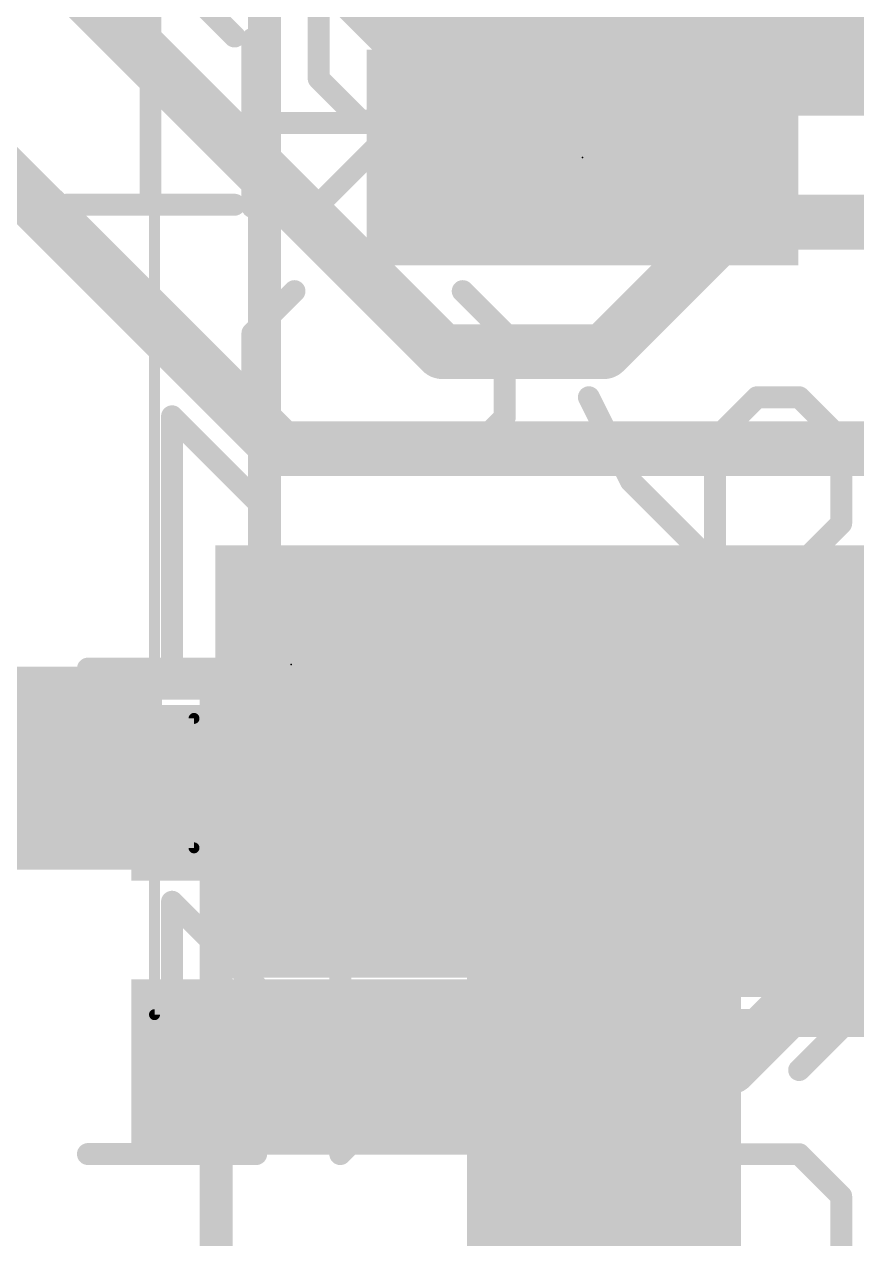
# Model space of a CAD drawing. Extents: x 61.5 to 101.4, y 9 to 89.5.
# Drawn here: x 72.16 to 76.02, y 46.59 to 52.22 of the extents above; entities that cross this region are included whole.
import ezdxf

# ---------------------------------------------------------------- set-up
doc = ezdxf.new("R2010")
doc.units = 0
for name, color, linetype in [('1', 22, 'CONTINUOUS'), ('16', 175, 'CONTINUOUS'), ('21', 253, 'CONTINUOUS'), ('22', 253, 'CONTINUOUS'), ('23', 7, 'CONTINUOUS'), ('24', 7, 'CONTINUOUS'), ('25', 253, 'CONTINUOUS'), ('26', 253, 'CONTINUOUS'), ('28', 253, 'CONTINUOUS'), ('29', 253, 'CONTINUOUS'), ('30', 253, 'CONTINUOUS'), ('31', 253, 'CONTINUOUS'), ('32', 253, 'CONTINUOUS'), ('36', 253, 'CONTINUOUS'), ('40', 175, 'CONTINUOUS'), ('51', 253, 'CONTINUOUS'), ('52', 253, 'CONTINUOUS')]:
    doc.layers.add(name, color=color, linetype=linetype)

# ---------------------------------------------------------------- blocks, each defined once
blk = doc.blocks.new('RECT')
blk.add_solid([(-0.5, -0.5), (0.5, -0.5), (-0.5, 0.5), (0.5, 0.5)])

msp = doc.modelspace()

# ---------------------------------------------------------------- linework, layer by layer
at = {"layer": '1'}
for points, const_width in [([(74.25, 52.2), (73.8, 52.65)], 0.8128), ([(72.15, 52.65), (74.1, 50.7)], 0.254), ([(79.5, 52.2), (74.25, 52.2)], 0.8128), ([(73.35, 50.25), (72, 51.6)], 0.254), ([(75.45, 51.3), (75, 50.85)], 0.254), ([(79.65, 51.3), (75.45, 51.3)], 0.254), ([(74.85, 50.7), (75, 50.85)], 0.254), ([(74.1, 50.7), (74.85, 50.7)], 0.254), ([(77.7, 50.25), (73.35, 50.25)], 0.254), ([(73.8662, 48.655), (76.555, 48.655)], 0.254), ([(75.6, 47.55), (75.7, 47.65)], 0.254), ([(75.7, 47.65), (76.5, 47.65)], 0.254), ([(75.435, 47.385), (75.6, 47.55)], 0.254), ([(73.8662, 47.385), (75.435, 47.385)], 0.254)]:
    msp.add_lwpolyline(points, dxfattribs=dict(at, const_width=const_width))
for points, const_width in [([(74.25, 52.4032, 1), (74.25, 51.9968)], 0.4064), ([(74.1063, 52.0563, 1), (74.3937, 52.3437)], 0.4064), ([(75.45, 51.3635, 1), (75.45, 51.2365)], 0.127), ([(75.4949, 51.2551, 1), (75.4051, 51.3449)], 0.127), ([(74.9551, 50.8949, 1), (75.0449, 50.8051)], 0.127), ([(75.0449, 50.8051, 1), (74.9551, 50.8949)], 0.127), ([(74.1, 50.7635, 1), (74.1, 50.6365)], 0.127), ([(74.85, 50.6365, 1), (74.85, 50.7635)], 0.127), ([(74.0551, 50.6551, 1), (74.1449, 50.7449)], 0.127), ([(74.8051, 50.7449, 1), (74.8949, 50.6551)], 0.127), ([(73.35, 50.3135, 1), (73.35, 50.1865)], 0.127), ([(73.3051, 50.2051, 1), (73.3949, 50.2949)], 0.127), ([(73.8662, 48.7185, 1), (73.8662, 48.5915)], 0.127), ([(75.7, 47.7135, 1), (75.7, 47.5865)], 0.127), ([(75.7449, 47.6051, 1), (75.6551, 47.6949)], 0.127), ([(75.6449, 47.5051, 1), (75.5551, 47.5949)], 0.127), ([(75.5551, 47.5949, 1), (75.6449, 47.5051)], 0.127), ([(73.8662, 47.4485, 1), (73.8662, 47.3215)], 0.127), ([(75.435, 47.3215, 1), (75.435, 47.4485)], 0.127), ([(75.3901, 47.4299, 1), (75.4799, 47.3401)], 0.127)]:
    msp.add_lwpolyline(points, format="xyb", dxfattribs=dict(at, const_width=const_width))
at = {"layer": '16'}
for points, const_width in [([(74.85, 48.7), (74.75, 48.8)], 1.27), ([(74.75, 48.8), (75, 49.05)], 0.8128), ([(75, 49.05), (76.95, 49.05)], 0.8128), ([(74.85, 46.35), (74.85, 48.7)], 1.27), ([(72.45, 48.7), (72.55, 48.8)], 0.254), ([(72.55, 48.8), (74.75, 48.8)], 0.254), ([(74.85, 45.15), (74.85, 46.35)], 1.27)]:
    msp.add_lwpolyline(points, dxfattribs=dict(at, const_width=const_width))
for points, const_width in [([(74.9745, 49.0245, 1), (74.5255, 48.5755)], 0.635), ([(75, 49.2532, 1), (75, 48.8468)], 0.4064), ([(75.1437, 48.9063, 1), (74.8563, 49.1937)], 0.4064), ([(75.1675, 48.7, 1), (74.5325, 48.7)], 0.635), ([(74.6255, 48.4755, 1), (75.0745, 48.9245)], 0.635), ([(74.6063, 48.9437, 1), (74.8937, 48.6563)], 0.4064), ([(72.55, 48.8635, 1), (72.55, 48.7365)], 0.127), ([(72.5949, 48.7551, 1), (72.5051, 48.8449)], 0.127), ([(74.75, 48.7365, 1), (74.75, 48.8635)], 0.127), ([(72.4051, 48.7449, 1), (72.4949, 48.6551)], 0.127), ([(75.1675, 46.35, 1), (74.5325, 46.35)], 0.635), ([(74.5325, 46.35, 1), (75.1675, 46.35)], 0.635)]:
    msp.add_lwpolyline(points, format="xyb", dxfattribs=dict(at, const_width=const_width))
at = {"layer": '21', "const_width": 0.1524}
msp.add_lwpolyline([(73.053, 49.1634), (69.447, 49.1634)], dxfattribs=at)
at = {"layer": '21', "const_width": 0.0762}
msp.add_lwpolyline([(73.053, 49.1253, 1), (73.053, 49.2015)], format="xyb", dxfattribs=at)
at = {"layer": '22', "const_width": 0.1524}
msp.add_lwpolyline([(73.277, 50.127), (73.277, 53.098)], dxfattribs=at)
at = {"layer": '22', "const_width": 0.0762}
msp.add_lwpolyline([(73.2389, 50.127, 1), (73.3151, 50.127)], format="xyb", dxfattribs=at)
at = {"layer": '23'}
msp.add_point((73.4, 49.25), dxfattribs=at)
at = {"layer": '24'}
msp.add_point((74.75, 51.6), dxfattribs=at)
at = {"layer": '25', "const_width": 0.1016}
for points in [[(74.7798, 50.4886), (74.9747, 50.0988)], [(75.5594, 50.4886), (75.3645, 50.2937)], [(75.7543, 50.4886), (75.5594, 50.4886)], [(75.9492, 50.2937), (75.7543, 50.4886)], [(75.3645, 50.2937), (75.3645, 49.709)], [(75.9492, 49.9039), (75.9492, 50.2937)], [(74.9747, 50.0988), (75.3645, 49.709)], [(75.7543, 49.709), (75.9492, 49.9039)], [(75.3645, 49.709), (75.7543, 49.709)], [(75.9492, 48.5396), (75.9492, 49.3192)], [(75.1696, 48.5396), (74.7798, 48.9294)], [(74.7798, 48.9294), (75.9492, 48.9294)], [(74.7798, 47.9549), (74.9747, 48.1498)], [(75.5594, 48.1498), (75.3645, 47.9549)], [(75.7543, 48.1498), (75.5594, 48.1498)], [(75.9492, 47.9549), (75.7543, 48.1498)], [(74.7798, 47.5651), (74.7798, 47.9549)], [(75.3645, 47.9549), (75.3645, 47.5651)], [(75.9492, 47.5651), (75.9492, 47.9549)], [(74.5849, 47.76), (76.1441, 47.76)], [(74.9747, 47.3702), (74.7798, 47.5651)], [(75.3645, 47.5651), (75.1696, 47.3702)], [(75.7543, 47.3702), (75.9492, 47.5651)], [(75.1696, 47.3702), (74.9747, 47.3702)], [(75.7543, 46.9804), (74.7798, 46.9804)], [(75.9492, 46.7855), (75.7543, 46.9804)], [(75.9492, 46.3957), (75.9492, 46.7855)]]:
    msp.add_lwpolyline(points, dxfattribs=at)
at = {"layer": '25', "const_width": 0.0508}
for points in [[(74.8025, 50.4999, 1), (74.7571, 50.4772)], [(75.5594, 50.514, 1), (75.5594, 50.4632)], [(75.5774, 50.4706, 1), (75.5414, 50.5065)], [(75.7723, 50.5065, 1), (75.7363, 50.4706)], [(75.7543, 50.4632, 1), (75.7543, 50.514)], [(75.3899, 50.2937, 1), (75.3391, 50.2937)], [(75.3465, 50.3116, 1), (75.3825, 50.2757)], [(75.9746, 50.2937, 1), (75.9238, 50.2937)], [(75.9312, 50.2757, 1), (75.9672, 50.3116)], [(74.9927, 50.1167, 1), (74.9567, 50.0808)], [(74.952, 50.0874, 1), (74.9974, 50.1101)], [(75.9238, 49.9039, 1), (75.9746, 49.9039)], [(75.9672, 49.8859, 1), (75.9312, 49.9218)], [(75.3645, 49.7344, 1), (75.3645, 49.6836)], [(75.7543, 49.6836, 1), (75.7543, 49.7344)], [(75.3391, 49.709, 1), (75.3899, 49.709)], [(75.3465, 49.691, 1), (75.3825, 49.727)], [(75.7363, 49.727, 1), (75.7723, 49.691)], [(75.9746, 49.3192, 1), (75.9238, 49.3192)], [(74.7978, 48.9474, 1), (74.7618, 48.9114)], [(74.7798, 48.9548, 1), (74.7798, 48.904)], [(75.9492, 48.904, 1), (75.9492, 48.9548)], [(75.1516, 48.5216, 1), (75.1876, 48.5576)], [(75.9238, 48.5396, 1), (75.9746, 48.5396)], [(74.9927, 48.1318, 1), (74.9567, 48.1678)], [(75.5594, 48.1752, 1), (75.5594, 48.1244)], [(75.5774, 48.1318, 1), (75.5414, 48.1678)], [(75.7723, 48.1678, 1), (75.7363, 48.1318)], [(75.7543, 48.1244, 1), (75.7543, 48.1752)], [(74.7618, 47.9729, 1), (74.7978, 47.9369)], [(74.8052, 47.9549, 1), (74.7544, 47.9549)], [(75.3465, 47.9729, 1), (75.3825, 47.9369)], [(75.3899, 47.9549, 1), (75.3391, 47.9549)], [(75.9746, 47.9549, 1), (75.9238, 47.9549)], [(75.9312, 47.9369, 1), (75.9672, 47.9729)], [(74.5849, 47.7854, 1), (74.5849, 47.7346)], [(74.7978, 47.5831, 1), (74.7618, 47.5471)], [(74.7544, 47.5651, 1), (74.8052, 47.5651)], [(75.3391, 47.5651, 1), (75.3899, 47.5651)], [(75.3825, 47.5471, 1), (75.3465, 47.5831)], [(75.9238, 47.5651, 1), (75.9746, 47.5651)], [(75.9672, 47.5471, 1), (75.9312, 47.5831)], [(74.9747, 47.3956, 1), (74.9747, 47.3448)], [(74.9567, 47.3522, 1), (74.9927, 47.3882)], [(75.1516, 47.3882, 1), (75.1876, 47.3522)], [(75.1696, 47.3448, 1), (75.1696, 47.3956)], [(75.7363, 47.3882, 1), (75.7723, 47.3522)], [(74.7798, 47.0058, 1), (74.7798, 46.955)], [(75.7723, 46.9984, 1), (75.7363, 46.9624)], [(75.7543, 46.955, 1), (75.7543, 47.0058)], [(75.9746, 46.7855, 1), (75.9238, 46.7855)], [(75.9312, 46.7675, 1), (75.9672, 46.8035)]]:
    msp.add_lwpolyline(points, format="xyb", dxfattribs=at)
at = {"layer": '26', "const_width": 0.1016}
for points in [[(73.138, 52.1604), (72.7482, 52.5502)], [(72.7482, 52.5502), (72.7482, 51.3808)], [(74.3074, 51.3808), (74.3074, 52.5502)], [(73.5278, 52.3553), (73.5278, 51.9655)], [(73.2208, 51.3702), (73.2208, 52.1498)], [(73.5278, 51.9655), (73.7227, 51.7706)], [(74.3902, 51.76), (73.2208, 51.76)], [(73.9176, 51.7706), (73.5278, 51.3808)], [(73.7227, 51.7706), (74.3074, 51.7706)], [(74.0004, 51.3702), (74.3902, 51.76)], [(73.138, 51.3808), (72.3584, 51.3808)], [(73.2208, 50.7855), (73.4157, 50.9804)], [(74.1953, 50.9804), (74.3902, 50.7855)], [(73.2208, 50.3957), (73.2208, 50.7855)], [(74.3902, 50.7855), (74.3902, 50.3957)], [(73.4157, 50.2008), (73.2208, 50.3957)], [(74.3902, 50.3957), (74.1953, 50.2008)], [(74.1953, 50.2008), (73.4157, 50.2008)], [(73.238, 47.7604), (72.8482, 48.1502)], [(72.8482, 48.1502), (72.8482, 46.9808)], [(73.8227, 48.1502), (73.6278, 47.9553)], [(74.4074, 48.1502), (73.8227, 48.1502)], [(74.4074, 46.9808), (74.4074, 48.1502)], [(73.6278, 47.9553), (73.6278, 47.5655)], [(73.6278, 47.5655), (73.8227, 47.3706)], [(74.0176, 47.3706), (73.6278, 46.9808)], [(73.8227, 47.3706), (74.4074, 47.3706)], [(73.238, 46.9808), (72.4584, 46.9808)]]:
    msp.add_lwpolyline(points, dxfattribs=at)
at = {"layer": '26', "const_width": 0.0508}
for points in [[(73.12, 52.1424, 1), (73.156, 52.1784)], [(73.2462, 52.1498, 1), (73.1954, 52.1498)], [(73.5458, 51.9835, 1), (73.5098, 51.9475)], [(73.5024, 51.9655, 1), (73.5532, 51.9655)], [(73.2208, 51.7854, 1), (73.2208, 51.7346)], [(73.7227, 51.796, 1), (73.7227, 51.7452)], [(73.7047, 51.7526, 1), (73.7407, 51.7886)], [(73.9356, 51.7526, 1), (73.8996, 51.7886)], [(74.3074, 51.7452, 1), (74.3074, 51.796)], [(74.4082, 51.742, 1), (74.3722, 51.778)], [(74.3902, 51.7346, 1), (74.3902, 51.7854)], [(72.3584, 51.4062, 1), (72.3584, 51.3554)], [(72.7228, 51.3808, 1), (72.7736, 51.3808)], [(73.138, 51.3554, 1), (73.138, 51.4062)], [(73.1954, 51.3702, 1), (73.2462, 51.3702)], [(73.5098, 51.3988, 1), (73.5458, 51.3628)], [(73.9824, 51.3882, 1), (74.0184, 51.3522)], [(74.282, 51.3808, 1), (74.3328, 51.3808)], [(73.4337, 50.9624, 1), (73.3977, 50.9984)], [(74.2133, 50.9984, 1), (74.1773, 50.9624)], [(73.2028, 50.8035, 1), (73.2388, 50.7675)], [(73.2462, 50.7855, 1), (73.1954, 50.7855)], [(74.4156, 50.7855, 1), (74.3648, 50.7855)], [(74.3722, 50.7675, 1), (74.4082, 50.8035)], [(73.2388, 50.4137, 1), (73.2028, 50.3777)], [(74.4082, 50.3777, 1), (74.3722, 50.4137)], [(73.1954, 50.3957, 1), (73.2462, 50.3957)], [(74.3648, 50.3957, 1), (74.4156, 50.3957)], [(73.4157, 50.2262, 1), (73.4157, 50.1754)], [(73.3977, 50.1828, 1), (73.4337, 50.2188)], [(74.1773, 50.2188, 1), (74.2133, 50.1828)], [(74.1953, 50.1754, 1), (74.1953, 50.2262)], [(72.8662, 48.1682, 1), (72.8302, 48.1322)], [(72.8736, 48.1502, 1), (72.8228, 48.1502)], [(73.8227, 48.1756, 1), (73.8227, 48.1248)], [(73.8407, 48.1322, 1), (73.8047, 48.1682)], [(74.4328, 48.1502, 1), (74.382, 48.1502)], [(74.4074, 48.1248, 1), (74.4074, 48.1756)], [(73.6098, 47.9733, 1), (73.6458, 47.9373)], [(73.6532, 47.9553, 1), (73.6024, 47.9553)], [(73.22, 47.7424, 1), (73.256, 47.7784)], [(73.6458, 47.5835, 1), (73.6098, 47.5475)], [(73.6024, 47.5655, 1), (73.6532, 47.5655)], [(73.8227, 47.396, 1), (73.8227, 47.3452)], [(73.8047, 47.3526, 1), (73.8407, 47.3886)], [(74.0356, 47.3526, 1), (73.9996, 47.3886)], [(74.4074, 47.3452, 1), (74.4074, 47.396)], [(72.4584, 47.0062, 1), (72.4584, 46.9554)], [(72.8228, 46.9808, 1), (72.8736, 46.9808)], [(73.238, 46.9554, 1), (73.238, 47.0062)], [(73.6098, 46.9988, 1), (73.6458, 46.9628)], [(74.382, 46.9808, 1), (74.4328, 46.9808)]]:
    msp.add_lwpolyline(points, format="xyb", dxfattribs=at)
at = {"layer": '28', "const_width": 0.0508}
for points in [[(72.8662, 50.4182, 1), (72.8302, 50.3822)], [(72.8736, 50.4002, 1), (72.8228, 50.4002)], [(73.22, 49.9924, 1), (73.256, 50.0284)], [(72.4584, 49.2562, 1), (72.4584, 49.2054)], [(72.8228, 49.2308, 1), (72.8736, 49.2308)], [(73.238, 49.2054, 1), (73.238, 49.2562)]]:
    msp.add_lwpolyline(points, format="xyb", dxfattribs=at)
at = {"layer": '28', "const_width": 0.1016}
for points in [[(73.238, 50.0104), (72.8482, 50.4002)], [(72.8482, 50.4002), (72.8482, 49.2308)], [(73.238, 49.2308), (72.4584, 49.2308)]]:
    msp.add_lwpolyline(points, dxfattribs=at)
at = {"layer": '40', "const_width": 0.0508}
for points in [[(72.767, 55.573), (72.767, 47.627)], [(70.95, 49), (72.95, 49)], [(72.95, 49), (72.95, 48.4)], [(72.95, 48.4), (70.95, 48.4)], [(72.767, 47.627), (76.733, 47.627)]]:
    msp.add_lwpolyline(points, dxfattribs=at)
at = {"layer": '40', "const_width": 0.0254}
for points in [[(72.9627, 49, 1), (72.9373, 49)], [(72.95, 48.9873, 1), (72.95, 49.0127)], [(72.9373, 48.4, 1), (72.9627, 48.4)], [(72.95, 48.3873, 1), (72.95, 48.4127)], [(72.767, 47.6397, 1), (72.767, 47.6143)], [(72.7543, 47.627, 1), (72.7797, 47.627)]]:
    msp.add_lwpolyline(points, format="xyb", dxfattribs=at)
at = {"layer": '51', "const_width": 0.1524}
msp.add_lwpolyline([(73.053, 44.388), (73.053, 49.112)], dxfattribs=at)
at = {"layer": '51', "const_width": 0.0762}
msp.add_lwpolyline([(73.0911, 49.112, 1), (73.0149, 49.112)], format="xyb", dxfattribs=at)
at = {"layer": '52'}
for points, const_width in [([(73.277, 49.238), (73.277, 53.987)], 0.1524), ([(71.45, 48.95), (72.45, 48.95)], 0.127), ([(72.45, 48.95), (72.45, 48.45)], 0.127), ([(72.45, 48.45), (71.45, 48.45)], 0.127)]:
    msp.add_lwpolyline(points, dxfattribs=dict(at, const_width=const_width))
for points, const_width in [([(73.2389, 49.238, 1), (73.3151, 49.238)], 0.0762), ([(72.4818, 48.95, 1), (72.4183, 48.95)], 0.0635), ([(72.45, 48.9183, 1), (72.45, 48.9818)], 0.0635), ([(72.4183, 48.45, 1), (72.4818, 48.45)], 0.0635), ([(72.45, 48.4183, 1), (72.45, 48.4818)], 0.0635)]:
    msp.add_lwpolyline(points, format="xyb", dxfattribs=dict(at, const_width=const_width))

# ---------------------------------------------------------------- block references
at = {"layer": '1', "xscale": 0.6096, "yscale": 2.2098, "rotation": 270}
for p in [(73.8662, 48.655), (73.8662, 47.385)]:
    msp.add_blockref('RECT', p, dxfattribs=at)
at = {"layer": '16', "xscale": 1.8, "yscale": 3.2, "rotation": 90}
msp.add_blockref('RECT', (74.75, 48.8), dxfattribs=at)
at = {"layer": '16', "xscale": 0.5, "yscale": 0.6}
msp.add_blockref('RECT', (72.45, 48.7), dxfattribs=at)
at = {"layer": '29', "xscale": 0.8128, "yscale": 2.413, "rotation": 270}
for p in [(73.8662, 48.655), (73.8662, 47.385)]:
    msp.add_blockref('RECT', p, dxfattribs=at)
at = {"layer": '30', "xscale": 2.0032, "yscale": 3.4032, "rotation": 90}
msp.add_blockref('RECT', (74.75, 48.8), dxfattribs=at)
at = {"layer": '30', "xscale": 0.7032, "yscale": 0.8032}
msp.add_blockref('RECT', (72.45, 48.7), dxfattribs=at)
at = {"layer": '31', "xscale": 0.6096, "yscale": 2.2098, "rotation": 270}
for p in [(73.8662, 48.655), (73.8662, 47.385)]:
    msp.add_blockref('RECT', p, dxfattribs=at)
at = {"layer": '32', "xscale": 1.8, "yscale": 3.2, "rotation": 90}
msp.add_blockref('RECT', (74.75, 48.8), dxfattribs=at)
at = {"layer": '32', "xscale": 0.5, "yscale": 0.6}
msp.add_blockref('RECT', (72.45, 48.7), dxfattribs=at)
at = {"layer": '36', "xscale": 1.0002, "yscale": 2, "rotation": 90}
msp.add_blockref('RECT', (74.75, 51.6), dxfattribs=at)
at = {"layer": '51', "xscale": 0.3556, "yscale": 1.016, "rotation": 270}
for p in [(73.6122, 48.655), (73.6122, 47.385)]:
    msp.add_blockref('RECT', p, dxfattribs=at)
at = {"layer": '52', "xscale": 0.8499, "yscale": 3.1001, "rotation": 90}
msp.add_blockref('RECT', (74.7507, 48.8246), dxfattribs=at)

doc.saveas('drawing.dxf')
